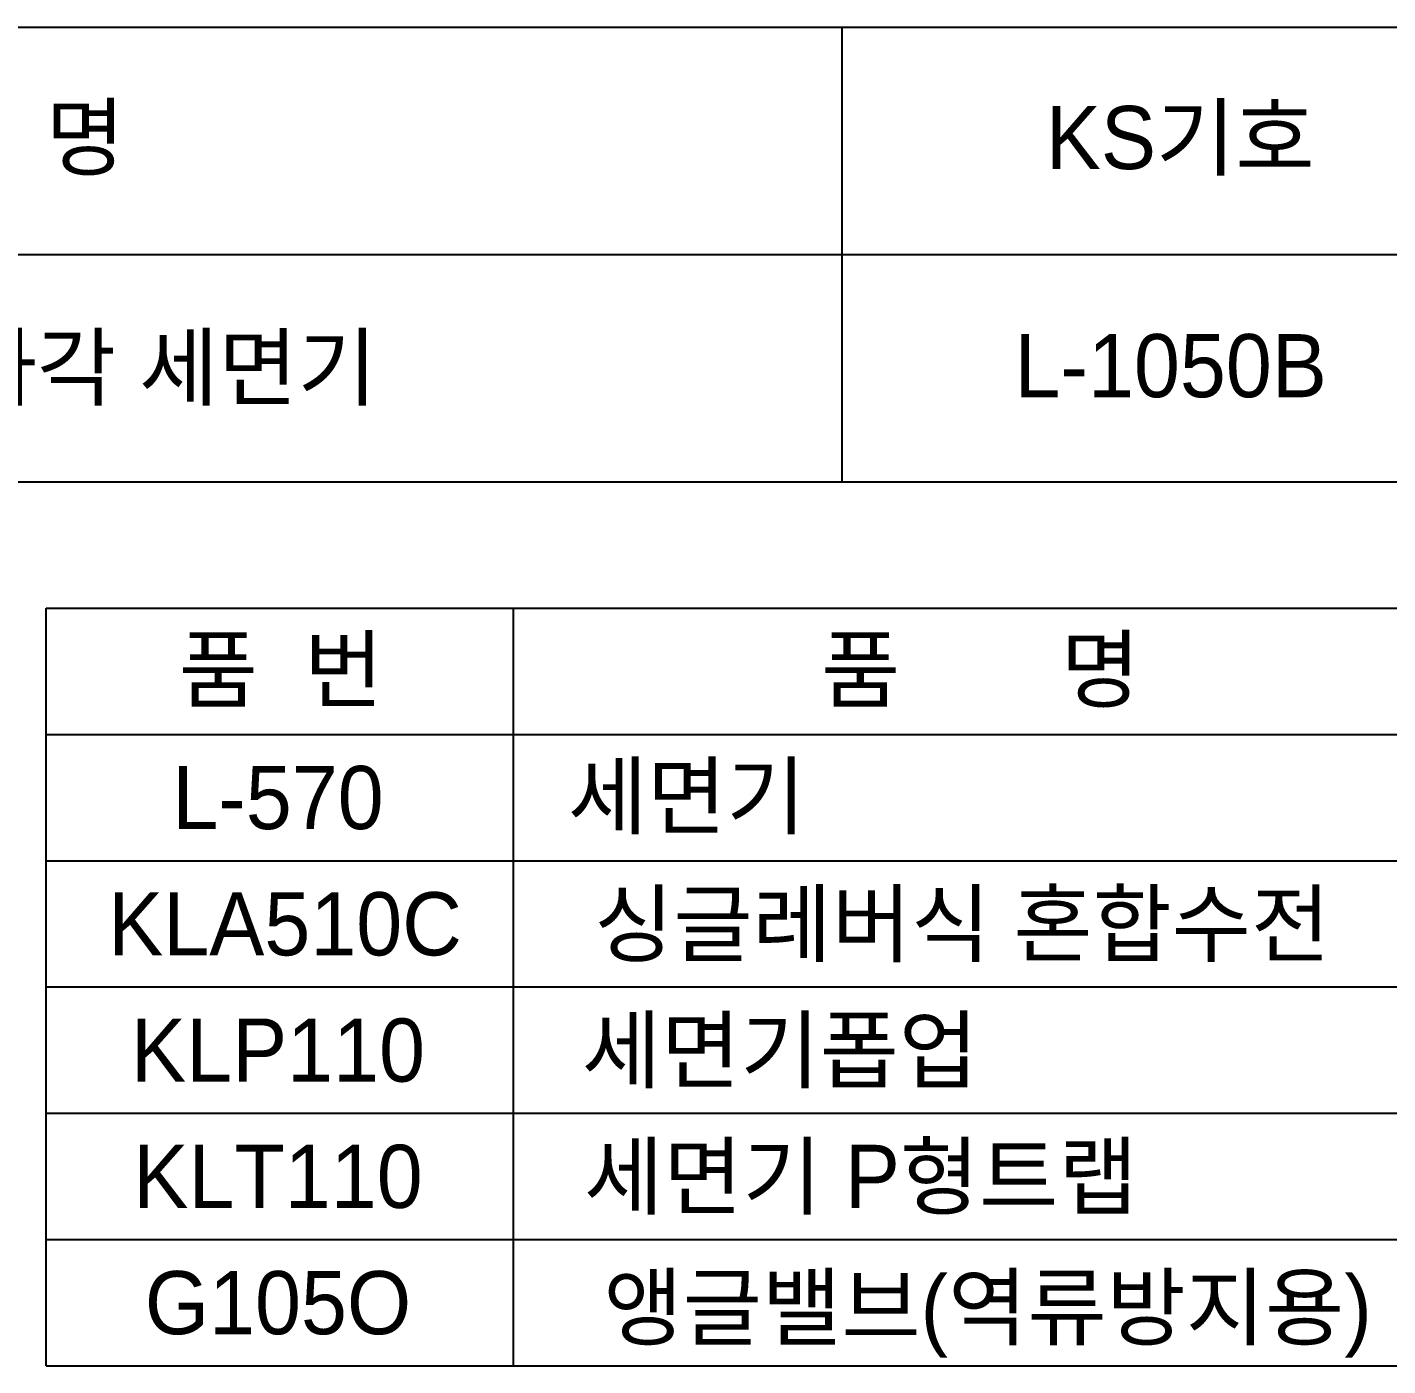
# Model space of a CAD drawing. Header units: millimetres. Extents: x 4685 to 8485, y -6769 to -4172.
# Drawn here: x 5653 to 6191, y -4702 to -4172 of the extents above; entities that cross this region are included whole.
import ezdxf
from ezdxf.enums import TextEntityAlignment as Align

# ---------------------------------------------------------------- set-up
doc = ezdxf.new("R2010")
doc.units = ezdxf.units.MM
doc.layers.add('TEXT', color=7, linetype='Continuous')
doc.layers.add('도각라인', color=7, linetype='Continuous')
doc.styles.add('타이틀', font='H2GTRM.TTF', dxfattribs={"height": 25})

msp = doc.modelspace()

# ---------------------------------------------------------------- linework, layer by layer
at = {"layer": '도각라인', "color": 7}
for p, q in [((4685.1, -4172.18), (6485.1, -4172.18)), ((5975.1, -4352.18), (5975.1, -4172.18)), ((5205.1, -4262.18), (6485.1, -4262.18)), ((4685.1, -4352.18), (6485.1, -4352.18)), ((5660.1, -4652.18), (5660.1, -4402.18)), ((5660.1, -4402.18), (6455.1, -4402.18)), ((5845.1, -4652.18), (5845.1, -4402.18)), ((5660.1, -4452.18), (6455.1, -4452.18)), ((5660.1, -4502.18), (6455.1, -4502.18)), ((5660.1, -4552.18), (6455.1, -4552.18)), ((5660.1, -4602.18), (6455.1, -4602.18)), ((5660.1, -4702.18), (5660.1, -4652.18)), ((5660.1, -4652.18), (6455.1, -4652.18)), ((5845.1, -4702.18), (5845.1, -4652.18)), ((5660.1, -4702.18), (6455.1, -4702.18))]:
    msp.add_line(p, q, dxfattribs=at)

# ---------------------------------------------------------------- texts
at = {"layer": 'TEXT', "style": '타이틀'}
for s, p in [('품             명', (5600.79, -4215.78)), ('KS기호', (6108.95, -4215.86)), ('언더 카운터용 사각 세면기', (5604.82, -4306.89)), ('L-1050B', (6105.21, -4306.18)), ('품  번', (5753.03, -4426.45)), ('품       명', (6029.92, -4426.45)), ('L-570', (5751.85, -4477.18)), ('세면기', (5913.68, -4476.55)), ('싱글레버식 혼합수전', (6022.67, -4527.18)), ('KLA510C', (5754.63, -4527.18)), ('세면기폽업', (5950.56, -4577.18)), ('KLP110', (5751.85, -4577.18)), ('KLT110', (5751.85, -4627.18)), ('세면기 P형트랩', (5982.57, -4627.18)), ('앵글밸브(역류방지용)', (6032.77, -4678.98)), ('G105O', (5751.85, -4677.18))]:
    msp.add_text(s, height=25, dxfattribs=at).set_placement(p, align=Align.MIDDLE_CENTER)

doc.saveas('drawing.dxf')
